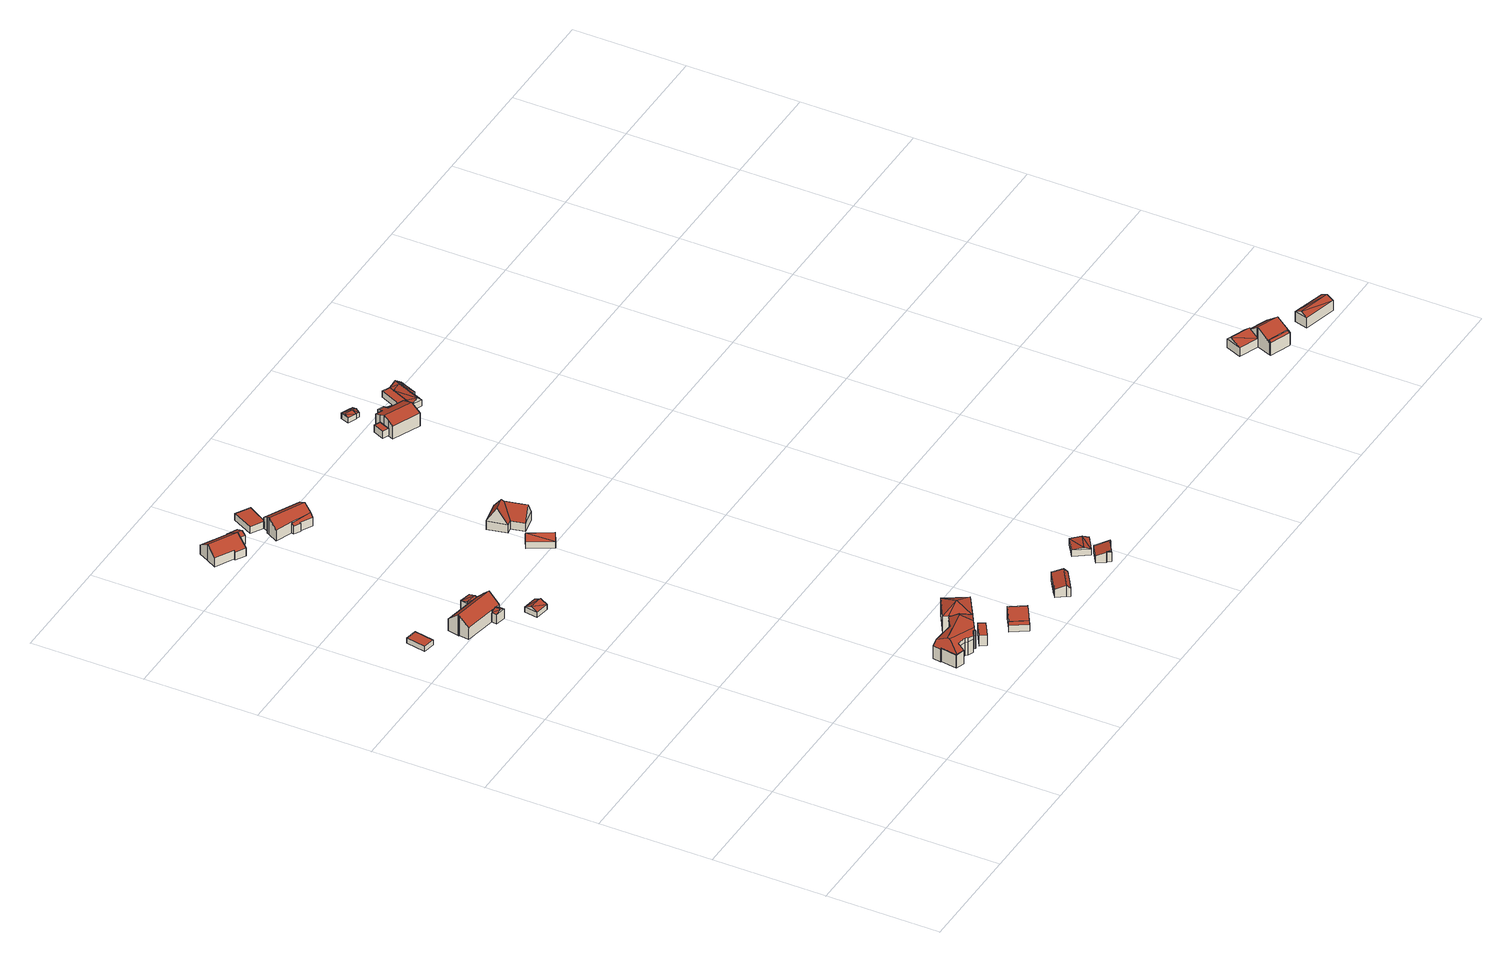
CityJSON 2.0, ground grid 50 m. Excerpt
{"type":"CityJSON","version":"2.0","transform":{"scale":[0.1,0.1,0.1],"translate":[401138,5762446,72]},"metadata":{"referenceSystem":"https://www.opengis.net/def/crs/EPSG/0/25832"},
"CityObjects":{
"building1":{"type":"Building","attributes":{"Gemeindeschluessel":"05515000","Geometrietyp2DReferenz":"3000","function":"31001_2460","roofType":"1000","measuredHeight":2.4},"geometry":[{"type":"Solid","lod":"2","boundaries":[[[[0,1,2,3]],[[4,5,1,0]],[[6,7,5,4]],[[3,2,7,6]],[[4,0,3,6]],[[1,5,7,2]]]],"semantics":{"surfaces":[{"type":"WallSurface"},{"type":"RoofSurface"},{"type":"GroundSurface"}],"values":[[0,0,0,0,1,2]]}}]},
"building2":{"type":"Building","attributes":{"Gemeindeschluessel":"05515000","Geometrietyp2DReferenz":"3000","function":"31001_1000"},"address":[{"country":"Germany","locality":"Münster","thoroughfareNumber":"54","thoroughfareName":"Hochherzweg"}],"children":["building2-1","building2-2","building2-3"]},
"building2-1":{"type":"BuildingPart","attributes":{"roofType":"3100","measuredHeight":5.87},"parents":["building2"],"geometry":[{"type":"Solid","lod":"2","boundaries":[[[[8,9,10,11]],[[12,13,9,8]],[[14,15,13,12]],[[8,16,12]],[[8,11,17,18]],[[18,16,8]],[[16,18,19,14]],[[14,12,16]],[[9,13,15,10]],[[15,14,11,10]],[[18,17,19]],[[19,17,11,14]]]],"semantics":{"surfaces":[{"type":"WallSurface"},{"type":"RoofSurface"},{"type":"GroundSurface"},{"type":"ClosureSurface"}],"values":[[0,0,0,0,1,1,1,1,2,3,0,3]]}}]},
"building2-2":{"type":"BuildingPart","attributes":{"roofType":"3100","measuredHeight":9.8},"parents":["building2"],"geometry":[{"type":"Solid","lod":"2","boundaries":[[[[20,21,22,23]],[[24,25,21,20]],[[26,27,25,24]],[[28,29,27,26]],[[30,31,32,29,28]],[[33,34,35,36,37]],[[38,39,34,33]],[[40,41,39,38]],[[42,11,10,41,40]],[[23,22,15,14,43]],[[38,33,37,30,28,26,40]],[[24,20,23,43,19,17,42,40,26]],[[21,25,27,29,32,35,34,39,41,10,15,22]],[[36,31,30,37]],[[35,32,31,36]],[[19,43,14]],[[11,42,17]],[[15,10,11,14]],[[11,17,19,14]]]],"semantics":{"surfaces":[{"type":"WallSurface"},{"type":"RoofSurface"},{"type":"GroundSurface"},{"type":"ClosureSurface"}],"values":[[0,0,0,0,0,0,0,0,0,0,1,1,2,0,3,0,0,3,3]]}}]},
"building2-3":{"type":"BuildingPart","attributes":{"roofType":"3100","measuredHeight":5.33},"parents":["building2"],"geometry":[{"type":"Solid","lod":"2","boundaries":[[[[44,45,46,47]],[[36,35,45,44]],[[47,46,32,31]],[[44,48,36]],[[31,49,47]],[[48,44,47]],[[47,49,48]],[[36,48,49]],[[49,31,36]],[[45,35,32,46]],[[35,36,31,32]]]],"semantics":{"surfaces":[{"type":"WallSurface"},{"type":"RoofSurface"},{"type":"GroundSurface"},{"type":"ClosureSurface"}],"values":[[0,0,0,0,0,1,1,1,1,2,3]]}}]},
"building3":{"type":"Building","attributes":{"Gemeindeschluessel":"05515000","Geometrietyp2DReferenz":"3000","function":"31001_1310","roofType":"3100","measuredHeight":4},"geometry":[{"type":"Solid","lod":"2","boundaries":[[[[50,51,52,53]],[[54,55,51,50]],[[56,57,55,54]],[[53,52,57,56]],[[50,58,54]],[[56,59,53]],[[58,50,53]],[[53,59,58]],[[54,58,59]],[[59,56,54]],[[51,55,57,52]]]],"semantics":{"surfaces":[{"type":"WallSurface"},{"type":"RoofSurface"},{"type":"GroundSurface"}],"values":[[0,0,0,0,0,0,1,1,1,1,2]]}}]},
"building4":{"type":"Building","attributes":{"Gemeindeschluessel":"05515000","Geometrietyp2DReferenz":"3000","function":"31001_1000"},"address":[{"country":"Germany","locality":"Münster","thoroughfareNumber":"51","thoroughfareName":"Hochherzweg"}],"children":["building4-1","building4-2"]},
"building4-1":{"type":"BuildingPart","attributes":{"roofType":"3100","measuredHeight":7.62},"parents":["building4"],"geometry":[{"type":"Solid","lod":"2","boundaries":[[[[60,61,62,63]],[[64,65,61,60]],[[66,67,65,64]],[[68,69,70,67,66]],[[71,72,73,74,75]],[[76,77,72,71]],[[78,79,77,76]],[[63,62,79,78]],[[75,80,68,66,64,71]],[[60,63,78,76,71,64]],[[61,65,67,70,81,82,73,72,77,79,62]],[[69,68,80,83]],[[81,70,69,83]],[[84,83,80,75,74]],[[81,83,84,82]],[[73,82,84,74]]]],"semantics":{"surfaces":[{"type":"WallSurface"},{"type":"RoofSurface"},{"type":"GroundSurface"},{"type":"ClosureSurface"}],"values":[[0,0,0,0,0,0,0,0,1,1,2,0,3,0,3,3]]}}]},
"building4-2":{"type":"BuildingPart","attributes":{"roofType":"3100","measuredHeight":5.13},"parents":["building4"],"geometry":[{"type":"Solid","lod":"2","boundaries":[[[[85,86,70,69]],[[87,88,86,85]],[[89,90,88,87]],[[91,92,90,89]],[[74,73,92,91]],[[87,85,69,83,84,89]],[[74,91,89,84]],[[81,70,86,88,90,92,73,82]],[[81,82,84,83]],[[81,83,69,70]],[[74,84,82,73]]]],"semantics":{"surfaces":[{"type":"WallSurface"},{"type":"RoofSurface"},{"type":"GroundSurface"},{"type":"ClosureSurface"}],"values":[[0,0,0,0,0,1,1,2,3,3,3]]}}]},
"building5":{"type":"Building","attributes":{"Gemeindeschluessel":"05515000","Geometrietyp2DReferenz":"3000","function":"31001_1000","roofType":"5000","measuredHeight":9.74},"address":[{"country":"Germany","locality":"Münster","thoroughfareNumber":"32","thoroughfareName":"Hochherzweg"}],"geometry":[{"type":"Solid","lod":"2","boundaries":[[[[93,94,95,96]],[[97,98,94,93]],[[99,100,98,97]],[[101,102,100,99]],[[103,104,102,101]],[[105,106,104,103]],[[107,108,106,105]],[[109,110,108,107]],[[111,112,110,109]],[[113,114,112,111]],[[115,116,114,113]],[[117,118,116,115]],[[119,120,118,117]],[[121,122,120,119]],[[123,124,122,121]],[[125,126,124,123]],[[127,128,126,125]],[[129,130,128,127]],[[131,132,130,129]],[[133,134,132,131]],[[96,95,134,133]],[[135,136,127,125,137,138,139,140]],[[141,142,143,144,136,135,145]],[[146,141,145,147]],[[148,149,150,151,152,153,140,139,154,155,156,157,158]],[[147,145,135,140,153]],[[158,157,111,109]],[[157,156,113,111]],[[156,155,115,113]],[[155,154,117,115]],[[154,139,119,117]],[[152,151,101,99]],[[146,147,153,152,99,97]],[[151,150,103,101]],[[150,149,105,103]],[[149,148,107,105]],[[148,158,109,107]],[[141,146,97,93]],[[143,142,96,133]],[[144,143,133,131]],[[142,141,93,96]],[[139,138,121,119]],[[138,137,123,121]],[[137,125,123]],[[136,129,127]],[[136,144,131,129]],[[94,98,100,102,104,106,108,110,112,114,116,118,120,122,124,126,128,130,132,134,95]]]],"semantics":{"surfaces":[{"type":"WallSurface"},{"type":"RoofSurface"},{"type":"GroundSurface"}],"values":[[0,0,0,0,0,0,0,0,0,0,0,0,0,0,0,0,0,0,0,0,0,1,1,1,1,1,0,0,0,0,0,0,0,0,0,0,0,0,0,0,0,0,0,0,0,0,2]]}}]},
"building6":{"type":"Building","attributes":{"Gemeindeschluessel":"05515000","Geometrietyp2DReferenz":"3000","function":"31001_2740","roofType":"1000","measuredHeight":4.99},"geometry":[{"type":"Solid","lod":"2","boundaries":[[[[159,160,161,162]],[[163,164,160,159]],[[165,166,164,163]],[[162,161,166,165]],[[163,159,162,165]],[[160,164,166,161]]]],"semantics":{"surfaces":[{"type":"WallSurface"},{"type":"RoofSurface"},{"type":"GroundSurface"}],"values":[[0,0,0,0,1,2]]}}]},
"building7":{"type":"Building","attributes":{"Gemeindeschluessel":"05515000","Geometrietyp2DReferenz":"3000","function":"31001_2460","roofType":"1000","measuredHeight":3.24},"geometry":[{"type":"Solid","lod":"2","boundaries":[[[[167,168,169,170]],[[171,172,168,167]],[[173,174,172,171]],[[175,176,174,173]],[[170,169,176,175]],[[173,171,167,170,175]],[[168,172,174,176,169]]]],"semantics":{"surfaces":[{"type":"WallSurface"},{"type":"RoofSurface"},{"type":"GroundSurface"}],"values":[[0,0,0,0,0,1,2]]}}]},
"building8":{"type":"Building","attributes":{"Gemeindeschluessel":"05515000","Geometrietyp2DReferenz":"3000","function":"31001_1000"},"address":[{"country":"Germany","locality":"Münster","thoroughfareNumber":"53","thoroughfareName":"Hochherzweg"}],"children":["building8-1","building8-2"]},
"building8-1":{"type":"BuildingPart","attributes":{"roofType":"2100","measuredHeight":5.45},"parents":["building8"],"geometry":[{"type":"Solid","lod":"2","boundaries":[[[[177,178,179,180]],[[181,182,178,177]],[[183,184,182,181]],[[185,186,184,183]],[[187,188,186,185]],[[183,181,177,180,187,185]],[[179,178,182,184,186,188]],[[188,187,180,179]]]],"semantics":{"surfaces":[{"type":"WallSurface"},{"type":"RoofSurface"},{"type":"GroundSurface"},{"type":"ClosureSurface"}],"values":[[0,0,0,0,0,1,2,3]]}}]},
"building8-2":{"type":"BuildingPart","attributes":{"roofType":"3100","measuredHeight":8},"parents":["building8"],"geometry":[{"type":"Solid","lod":"2","boundaries":[[[[189,190,191,192]],[[193,194,190,189]],[[195,196,194,193]],[[197,198,196,195]],[[199,200,198,197]],[[201,202,200,199]],[[203,204,202,201]],[[205,180,179,204,203]],[[192,191,188,187,206]],[[201,199,197,195,193,189,203]],[[192,206,205,203,189]],[[190,194,196,198,200,202,204,179,188,191]],[[187,180,205,206]],[[188,179,180,187]]]],"semantics":{"surfaces":[{"type":"WallSurface"},{"type":"RoofSurface"},{"type":"GroundSurface"},{"type":"ClosureSurface"}],"values":[[0,0,0,0,0,0,0,0,0,1,1,2,0,3]]}}]},
"building9":{"type":"Building","attributes":{"Gemeindeschluessel":"05515000","Geometrietyp2DReferenz":"3000","function":"31001_1000","roofType":"5000","measuredHeight":11.17},"geometry":[{"type":"MultiSurface","lod":"2","boundaries":[[[207,208,134,209]],[[210,211,208,207]],[[212,98,213,214]],[[215,95,98,212]],[[209,134,95,215]],[[215,216,217]],[[218,209,215]],[[215,217,218]],[[217,219,210]],[[218,217,210]],[[210,207,218]],[[219,217,214]],[[212,214,217]],[[217,216,212]],[[209,218,207]],[[212,216,215]],[[208,211,213,98,95,134]],[[219,214,213,211,210]],[[214,219,210]]],"semantics":{"surfaces":[{"type":"WallSurface"},{"type":"RoofSurface"},{"type":"GroundSurface"},{"type":"ClosureSurface"}],"values":[0,0,0,0,0,1,1,1,1,1,1,1,1,1,0,0,2,0,3]}}]},
"building10":{"type":"Building","attributes":{"Gemeindeschluessel":"05515000","Geometrietyp2DReferenz":"3000","function":"51009_1610","roofType":"2100","measuredHeight":3.58},"geometry":[{"type":"Solid","lod":"2","boundaries":[[[[220,221,222,223]],[[224,225,221,220]],[[226,227,225,224]],[[223,222,227,226]],[[224,220,223,226]],[[221,225,227,222]]]],"semantics":{"surfaces":[{"type":"WallSurface"},{"type":"RoofSurface"},{"type":"GroundSurface"}],"values":[[0,0,0,0,1,2]]}}]},
"building11":{"type":"Building","attributes":{"Gemeindeschluessel":"05515000","Geometrietyp2DReferenz":"3000","function":"31001_2460","roofType":"2100","measuredHeight":5.44},"geometry":[{"type":"Solid","lod":"2","boundaries":[[[[228,229,230,220]],[[231,232,229,228]],[[224,233,232,231]],[[220,230,233,224]],[[231,228,220,224]],[[229,232,233,230]]]],"semantics":{"surfaces":[{"type":"WallSurface"},{"type":"RoofSurface"},{"type":"GroundSurface"}],"values":[[0,0,0,0,1,2]]}}]},
"building12":{"type":"Building","attributes":{"Gemeindeschluessel":"05515000","Geometrietyp2DReferenz":"3000","function":"31001_2460","roofType":"3100","measuredHeight":5.69},"geometry":[{"type":"Solid","lod":"2","boundaries":[[[[234,235,236,237]],[[238,239,235,234]],[[240,241,239,238]],[[237,236,241,240]],[[234,242,238]],[[240,243,237]],[[242,234,237]],[[237,243,242]],[[238,242,243]],[[243,240,238]],[[235,239,241,236]]]],"semantics":{"surfaces":[{"type":"WallSurface"},{"type":"RoofSurface"},{"type":"GroundSurface"}],"values":[[0,0,0,0,0,0,1,1,1,1,2]]}}]},
"building13":{"type":"Building","attributes":{"Gemeindeschluessel":"05515000","Geometrietyp2DReferenz":"3000","function":"31001_1000","roofType":"5000","measuredHeight":11.02},"address":[{"country":"Germany","locality":"Münster","thoroughfareNumber":"58","thoroughfareName":"Hochherzweg"}],"geometry":[{"type":"Solid","lod":"2","boundaries":[[[[244,245,246,247]],[[248,249,245,244]],[[250,251,249,248]],[[252,253,251,250]],[[254,255,253,252]],[[247,246,255,254]],[[256,254,252,257]],[[252,250,257]],[[256,257,250,248,258]],[[258,248,244,259]],[[244,247,259]],[[258,259,247,254,256]],[[245,249,251,253,255,246]]]],"semantics":{"surfaces":[{"type":"WallSurface"},{"type":"RoofSurface"},{"type":"GroundSurface"}],"values":[[0,0,0,0,0,0,1,0,1,1,0,1,2]]}}]},
"building14":{"type":"Building","attributes":{"Gemeindeschluessel":"05515000","Geometrietyp2DReferenz":"3000","function":"31001_2460","roofType":"3100","measuredHeight":5.34},"geometry":[{"type":"Solid","lod":"2","boundaries":[[[[260,261,262,263]],[[264,265,261,260]],[[266,267,265,264]],[[268,269,267,266]],[[270,271,269,268]],[[272,273,271,270]],[[274,275,273,272]],[[276,277,275,274]],[[278,279,277,276]],[[263,262,279,278]],[[272,270,268,266,264,274]],[[260,263,278,276,274,264]],[[261,265,267,269,271,273,275,277,279,262]]]],"semantics":{"surfaces":[{"type":"WallSurface"},{"type":"RoofSurface"},{"type":"GroundSurface"}],"values":[[0,0,0,0,0,0,0,0,0,0,1,1,2]]}}]},
"building15":{"type":"Building","attributes":{"Gemeindeschluessel":"05515000","Geometrietyp2DReferenz":"3000","function":"51009_1610","roofType":"1000","measuredHeight":4.53},"geometry":[{"type":"Solid","lod":"2","boundaries":[[[[280,281,282,283]],[[284,285,281,280]],[[286,287,285,284]],[[283,282,287,286]],[[284,280,283,286]],[[281,285,287,282]]]],"semantics":{"surfaces":[{"type":"WallSurface"},{"type":"RoofSurface"},{"type":"GroundSurface"}],"values":[[0,0,0,0,1,2]]}}]},
"building16":{"type":"Building","attributes":{"Gemeindeschluessel":"05515000","Geometrietyp2DReferenz":"3000","function":"31001_1000","roofType":"2100","measuredHeight":5.55},"geometry":[{"type":"Solid","lod":"2","boundaries":[[[[288,289,290,291]],[[292,293,289,288]],[[294,295,293,292]],[[296,297,295,294]],[[298,299,297,296]],[[300,301,299,298]],[[302,303,301,300]],[[291,290,303,302]],[[300,298,296,294,292,288,291,302]],[[289,293,295,297,299,301,303,290]]]],"semantics":{"surfaces":[{"type":"WallSurface"},{"type":"RoofSurface"},{"type":"GroundSurface"}],"values":[[0,0,0,0,0,0,0,0,1,2]]}}]},
"building17":{"type":"Building","attributes":{"Gemeindeschluessel":"05515000","Geometrietyp2DReferenz":"3000","function":"31001_2460","roofType":"3100","measuredHeight":3.81},"geometry":[{"type":"Solid","lod":"2","boundaries":[[[[304,305,306,307]],[[308,309,305,304]],[[310,311,309,308]],[[307,306,311,310]],[[304,312,308]],[[310,313,307]],[[304,307,313]],[[313,312,304]],[[312,313,310]],[[310,308,312]],[[305,309,311,306]]]],"semantics":{"surfaces":[{"type":"WallSurface"},{"type":"RoofSurface"},{"type":"GroundSurface"}],"values":[[0,0,0,0,0,0,1,1,1,1,2]]}}]},
"building18":{"type":"Building","attributes":{"Gemeindeschluessel":"05515000","Geometrietyp2DReferenz":"3000","function":"51009_1610","roofType":"1000","measuredHeight":3.44},"geometry":[{"type":"Solid","lod":"2","boundaries":[[[[314,315,316,317]],[[318,319,315,314]],[[320,321,319,318]],[[317,316,321,320]],[[318,314,317,320]],[[315,319,321,316]]]],"semantics":{"surfaces":[{"type":"WallSurface"},{"type":"RoofSurface"},{"type":"GroundSurface"}],"values":[[0,0,0,0,1,2]]}}]},
"building19":{"type":"Building","attributes":{"Gemeindeschluessel":"05515000","Geometrietyp2DReferenz":"3000","function":"31001_1310","roofType":"3100","measuredHeight":3.21},"geometry":[{"type":"Solid","lod":"2","boundaries":[[[[322,323,324,325]],[[326,327,323,322]],[[328,329,327,326]],[[325,324,329,328]],[[322,330,326]],[[328,331,325]],[[330,322,325]],[[325,331,330]],[[326,330,331]],[[331,328,326]],[[323,327,329,324]]]],"semantics":{"surfaces":[{"type":"WallSurface"},{"type":"RoofSurface"},{"type":"GroundSurface"}],"values":[[0,0,0,0,0,0,1,1,1,1,2]]}}]},
"building20":{"type":"Building","attributes":{"Gemeindeschluessel":"05515000","Geometrietyp2DReferenz":"3000","function":"31001_1000","roofType":"3100","measuredHeight":8.26},"address":[{"country":"Germany","locality":"Münster","thoroughfareNumber":"59","thoroughfareName":"Hochherzweg"}],"geometry":[{"type":"Solid","lod":"2","boundaries":[[[[332,333,334,335]],[[336,337,333,332]],[[338,339,337,336]],[[340,341,339,338]],[[342,343,341,340]],[[344,345,343,342]],[[346,347,345,344]],[[348,349,347,346]],[[350,351,349,348]],[[352,353,351,350]],[[354,355,353,352]],[[356,357,355,354]],[[335,334,357,356]],[[350,348,346,344,352]],[[342,340,338,336,332,335,356,354,352,344]],[[333,337,339,341,343,345,347,349,351,353,355,357,334]]]],"semantics":{"surfaces":[{"type":"WallSurface"},{"type":"RoofSurface"},{"type":"GroundSurface"}],"values":[[0,0,0,0,0,0,0,0,0,0,0,0,0,1,1,2]]}}]},
"building21":{"type":"Building","attributes":{"Gemeindeschluessel":"05515000","Geometrietyp2DReferenz":"3000","function":"51009_1610","roofType":"3100","measuredHeight":2.9},"geometry":[{"type":"Solid","lod":"2","boundaries":[[[[358,359,360,322]],[[361,362,359,358]],[[326,363,362,361]],[[322,360,363,326]],[[358,364,361]],[[326,365,322]],[[364,358,322]],[[322,365,364]],[[361,364,365]],[[365,326,361]],[[359,362,363,360]]]],"semantics":{"surfaces":[{"type":"WallSurface"},{"type":"RoofSurface"},{"type":"GroundSurface"}],"values":[[0,0,0,0,0,0,1,1,1,1,2]]}}]},
"building22":{"type":"Building","attributes":{"Gemeindeschluessel":"05515000","Geometrietyp2DReferenz":"3000","function":"51009_1610","roofType":"2100","measuredHeight":5.86},"geometry":[{"type":"Solid","lod":"2","boundaries":[[[[366,367,368,369]],[[370,371,367,366]],[[372,373,371,370]],[[369,368,373,372]],[[370,366,369,372]],[[367,371,373,368]]]],"semantics":{"surfaces":[{"type":"WallSurface"},{"type":"RoofSurface"},{"type":"GroundSurface"}],"values":[[0,0,0,0,1,2]]}}]},
"building23":{"type":"Building","attributes":{"Gemeindeschluessel":"05515000","Geometrietyp2DReferenz":"3000","function":"31001_2460","roofType":"5000","measuredHeight":4.81},"geometry":[{"type":"Solid","lod":"2","boundaries":[[[[374,375,376,377]],[[378,379,375,374]],[[380,381,379,378]],[[382,383,381,380]],[[384,385,383,382]],[[386,387,385,384]],[[377,376,387,386]],[[388,389,374]],[[388,374,377]],[[377,386,388]],[[380,378,389]],[[382,380,389]],[[384,382,389]],[[389,388,384]],[[384,388,386]],[[374,389,378]],[[375,379,381,383,385,387,376]]]],"semantics":{"surfaces":[{"type":"WallSurface"},{"type":"RoofSurface"},{"type":"GroundSurface"}],"values":[[0,0,0,0,0,0,0,1,1,1,1,1,1,1,0,0,2]]}}]},
"building24":{"type":"Building","attributes":{"Gemeindeschluessel":"05515000","Geometrietyp2DReferenz":"3000","function":"51009_1610"},"children":["building24-1","building24-2"]},
"building24-1":{"type":"BuildingPart","attributes":{"roofType":"3100","measuredHeight":4.67},"parents":["building24"],"geometry":[{"type":"Solid","lod":"2","boundaries":[[[[390,391,392,393]],[[394,395,391,390]],[[393,392,396,397]],[[390,398,394]],[[397,399,393]],[[390,393,399]],[[399,398,390]],[[398,399,397]],[[397,394,398]],[[391,395,396,392]],[[395,394,397,396]]]],"semantics":{"surfaces":[{"type":"WallSurface"},{"type":"RoofSurface"},{"type":"GroundSurface"},{"type":"ClosureSurface"}],"values":[[0,0,0,0,0,1,1,1,1,2,3]]}}]},
"building24-2":{"type":"BuildingPart","attributes":{"roofType":"2100","measuredHeight":2.81},"parents":["building24"],"geometry":[{"type":"Solid","lod":"2","boundaries":[[[[400,401,402,403]],[[404,397,396,401,400]],[[377,405,395,394,374]],[[406,407,405,377]],[[403,402,407,406]],[[377,374,404,400,403,406]],[[401,396,395,405,407,402]],[[397,404,374,394]],[[395,396,397,394]]]],"semantics":{"surfaces":[{"type":"WallSurface"},{"type":"RoofSurface"},{"type":"GroundSurface"},{"type":"ClosureSurface"}],"values":[[0,0,0,0,0,1,2,0,3]]}}]},
"building25":{"type":"Building","attributes":{"Gemeindeschluessel":"05515000","Geometrietyp2DReferenz":"3000","function":"51009_1610","roofType":"2100","measuredHeight":6.79},"geometry":[{"type":"Solid","lod":"2","boundaries":[[[[408,409,410,411]],[[412,413,409,408]],[[414,415,413,412]],[[411,410,415,414]],[[412,408,411,414]],[[409,413,415,410]]]],"semantics":{"surfaces":[{"type":"WallSurface"},{"type":"RoofSurface"},{"type":"GroundSurface"}],"values":[[0,0,0,0,1,2]]}}]},
"building26":{"type":"Building","attributes":{"Gemeindeschluessel":"05515000","Geometrietyp2DReferenz":"3000","function":"31001_1000"},"address":[{"country":"Germany","locality":"Münster","thoroughfareNumber":"23","thoroughfareName":"Isingholtweg"}],"children":["building26-1","building26-2"]},
"building26-1":{"type":"BuildingPart","attributes":{"roofType":"3100","measuredHeight":9.26},"parents":["building26"],"geometry":[{"type":"Solid","lod":"2","boundaries":[[[[414,416,417,411]],[[418,419,416,414]],[[420,421,419,418]],[[422,423,421,420]],[[424,425,426,427,423,422]],[[428,429,430,431]],[[432,433,429,428]],[[434,435,433,432]],[[436,437,435,434]],[[411,417,437,436]],[[428,431,438,424,432]],[[422,420,418,414,411,436,434,432,424]],[[416,419,421,423,427,430,429,433,435,437,417]],[[425,424,438]],[[426,431,430,427]],[[426,425,438,431]]]],"semantics":{"surfaces":[{"type":"WallSurface"},{"type":"RoofSurface"},{"type":"GroundSurface"},{"type":"ClosureSurface"}],"values":[[0,0,0,0,0,0,0,0,0,0,1,1,2,0,3,3]]}}]},
"building26-2":{"type":"BuildingPart","attributes":{"roofType":"3100","measuredHeight":6.38},"parents":["building26"],"geometry":[{"type":"Solid","lod":"2","boundaries":[[[[439,440,441,442]],[[443,444,440,439]],[[431,430,444,443]],[[442,441,423,445]],[[425,438,446,447,445]],[[442,445,447]],[[448,443,439,446]],[[447,446,439]],[[448,431,443]],[[447,439,442]],[[440,444,430,427,423,441]],[[427,426,445,423]],[[430,431,426,427]],[[448,446,438,431]],[[425,445,426]],[[438,425,426,431]]]],"semantics":{"surfaces":[{"type":"WallSurface"},{"type":"RoofSurface"},{"type":"GroundSurface"},{"type":"ClosureSurface"}],"values":[[0,0,0,0,1,1,1,1,0,0,2,3,3,0,0,3]]}}]},
"building27":{"type":"Building","attributes":{"Gemeindeschluessel":"05515000","Geometrietyp2DReferenz":"3000","function":"31001_2460","roofType":"3100","measuredHeight":6.32},"geometry":[{"type":"Solid","lod":"2","boundaries":[[[[449,450,451,452]],[[453,454,450,449]],[[455,456,454,453]],[[452,451,456,455]],[[449,457,453]],[[455,458,452]],[[452,458,457]],[[457,449,452]],[[458,455,453]],[[453,457,458]],[[450,454,456,451]]]],"semantics":{"surfaces":[{"type":"WallSurface"},{"type":"RoofSurface"},{"type":"GroundSurface"}],"values":[[0,0,0,0,0,0,1,1,1,1,2]]}}]}
},
"vertices":[
[4,2031,174],[4,2031,150],[56,2022,150],[56,2022,174],[19,2118,174],[19,2118,150],[72,2109,174],[72,2109,150],
[335,1857,197],[335,1857,153],[339,1882,153],[339,1882,197],[288,1866,197],[288,1866,153],[292,1890,197],[292,1890,153],[311,1861,211],[320,1885,209],[316,1886,211],[311,1887,209],
[155,1959,247],[155,1959,153],[148,1915,153],[148,1915,209],[152,1960,247],[152,1960,153],[153,1964,251],[153,1964,153],[162,2012,209],[162,2012,153],[295,1989,209],[295,1989,198],[295,1989,153],[344,1961,225],[344,1961,153],[347,1980,153],[347,1980,198],[347,1980,209],[353,1959,225],[353,1959,153],[348,1930,251],[348,1930,153],[339,1882,209],[292,1890,209],
[355,2023,198],[355,2023,153],[304,2032,153],[304,2032,198],[350,1994,206],[298,2003,206],
[476,1799,174],[476,1799,150],[412,1808,150],[412,1808,174],[467,1739,174],[467,1739,150],[404,1748,174],[404,1748,150],[471,1769,190],[408,1778,190],
[102,3007,197],[102,3007,154],[181,2964,154],[181,2964,197],[126,3051,230],[126,3051,154],[150,3096,197],[150,3096,154],[264,3034,197],[264,3034,195],[264,3034,154],[249,2985,230],[249,2985,154],[252,2990,154],[252,2990,195],[252,2990,226],[221,2933,192],[221,2933,154],[177,2957,192],[177,2957,154],[273,3030,197],[273,3030,154],[262,3010,154],[273,3030,195],[262,3010,205],
[269,3043,191],[269,3043,154],[313,3020,191],[313,3020,154],[298,2991,205],[298,2991,154],[287,2971,195],[287,2971,154],
[1183,306,130],[1183,306,68],[1162,340,68],[1162,340,130],[1211,262,130],[1211,262,68],[1120,206,130],[1120,206,68],[1122,202,130],[1122,202,68],[1119,200,130],[1119,200,68],[1117,204,130],[1117,204,68],[1113,210,130],[1113,210,68],[1094,197,130],[1094,197,68],[1070,206,130],[1070,206,68],[1062,216,130],[1062,216,68],[1020,224,130],[1020,224,68],[1010,194,130],[1010,194,68],[973,206,130],[973,206,68],[973,207,130],[973,207,68],[983,279,130],[983,279,68],[979,279,130],[979,279,68],[984,315,130],[984,315,68],[1004,312,130],[1004,312,68],[1097,299,130],[1097,299,68],[1161,339,130],[1161,339,68],[1015,268,165],[1004,312,149],[983,279,133],[973,207,133],[973,206,134],[1013,257,165],[1183,306,158],[1162,340,145],[1161,339,145],[1097,299,157],[1179,303,158],[1211,262,150],[1170,237,158],[1113,210,157],[1117,204,155],[1119,200,153],[1122,202,155],[1120,206,156],[1128,211,160],[1010,194,134],[1020,224,150],[1062,216,152],[1070,206,149],[1094,197,148],
[1158,169,119],[1158,169,69],[1225,211,69],[1225,211,119],[1141,195,119],[1141,195,69],[1209,238,119],[1209,238,69],
[399,3077,191],[399,3077,159],[350,2983,159],[350,2983,191],[462,3040,191],[462,3040,159],[410,2950,191],[410,2950,159],[406,2952,191],[406,2952,159],
[507,2790,201],[507,2790,160],[515,2805,160],[515,2805,215],[456,2818,201],[456,2818,160],[454,2815,198],[454,2815,160],[425,2831,198],[425,2831,160],[427,2842,207],[427,2842,160],
[378,2914,240],[378,2914,160],[355,2872,160],[355,2872,211],[383,2925,233],[383,2925,160],[390,2921,233],[390,2921,160],[406,2952,212],[406,2952,160],[410,2950,213],[410,2950,160],[552,2873,217],[552,2873,160],[533,2839,240],[533,2839,160],[515,2805,216],[427,2842,214],
[1148,359,149],[1148,359,68],[1161,339,149],[1250,423,149],[1250,423,68],[1211,262,149],[1311,325,68],[1311,325,149],[1162,340,149],[1210,264,150],[1230,342,179],[1148,359,150],[1250,422,146],
[1291,146,106],[1291,146,70],[1274,135,70],[1274,135,101],[1334,78,106],[1334,78,70],[1317,67,101],[1317,67,70],
[1350,183,125],[1350,183,71],[1291,146,71],[1393,115,125],[1393,115,71],[1334,78,71],
[879,1922,181],[879,1922,150],[821,2022,150],[821,2022,181],[835,1897,181],[835,1897,150],[777,1997,181],[777,1997,150],[857,1909,207],[799,2009,207],
[864,2043,198],[864,2043,158],[940,2060,158],[940,2060,198],[851,2104,198],[851,2104,158],[824,2098,198],[824,2098,158],[805,2186,198],[805,2186,158],[908,2208,198],[908,2208,158],[873,2155,268],[815,2142,268],[881,2150,259],[902,2052,259],
[1601,37,99],[1601,37,60],[1619,49,60],[1619,49,99],[1593,49,113],[1593,49,60],[1566,88,99],[1566,88,60],[1584,100,99],[1584,100,60],[1583,101,99],[1583,101,60],[1658,152,99],[1658,152,60],[1685,112,113],[1685,112,60],[1694,99,98],[1694,99,60],[1620,48,98],[1620,48,60],
[1880,25,97],[1880,25,51],[1876,23,51],[1876,23,97],[1890,11,97],[1890,11,51],[1886,8,97],[1886,8,51],
[1880,25,96],[1880,25,47],[1890,11,47],[1890,11,102],[1876,23,96],[1876,23,47],[1852,59,81],[1852,59,47],[1909,98,81],[1909,98,47],[1945,44,103],[1945,44,47],[1937,38,103],[1937,38,47],[1935,41,102],[1935,41,47],
[1892,100,76],[1892,100,46],[1955,143,46],[1955,143,76],[1848,164,76],[1848,164,46],[1911,207,76],[1911,207,46],[1876,122,85],[1939,165,85],
[1155,2838,218],[1155,2838,184],[1127,2850,184],[1127,2850,218],[1134,2789,218],[1134,2789,184],[1106,2801,218],[1106,2801,184],
[1179,2986,214],[1179,2986,189],[1141,3001,189],[1141,3001,214],[1164,2948,214],[1164,2948,189],[1126,2963,214],[1126,2963,189],[1172,2967,221],[1134,2982,221],
[1204,2874,234],[1204,2874,182],[1194,2850,182],[1194,2850,244],[1232,2862,234],[1232,2862,182],[1221,2838,244],[1221,2838,182],[1235,2832,244],[1235,2832,182],[1292,2808,244],[1292,2808,182],[1270,2760,265],[1270,2760,182],[1249,2712,244],[1249,2712,182],[1124,2766,244],[1124,2766,182],[1134,2789,254],[1134,2789,182],[1145,2814,265],[1145,2814,182],[1155,2838,254],[1155,2838,182],[1165,2862,244],[1165,2862,182],
[1194,2980,214],[1194,2980,191],[1179,2986,191],[1179,2942,214],[1179,2942,191],[1164,2948,191],[1187,2961,220],[1172,2967,220],
[1235,2832,248],[1235,2832,189],[1245,2856,189],[1245,2856,227],[1221,2838,247],[1221,2838,189],[1232,2862,227],[1232,2862,189],
[1366,2889,214],[1366,2889,186],[1334,2818,186],[1334,2818,214],[1418,2865,214],[1418,2865,186],[1395,2813,214],[1395,2813,186],[1386,2817,214],[1386,2817,186],[1363,2765,214],[1363,2765,186],[1319,2784,214],[1319,2784,186],[1343,2773,234],[1390,2878,234],
[1418,2865,213],[1418,2865,187],[1429,2890,187],[1429,2890,213],[1366,2889,213],[1366,2889,187],[1377,2914,187],[1377,2914,213],[1392,2877,234],[1403,2902,234],
[1376,2912,214],[1376,2912,187],[1340,2927,187],[1340,2927,215],[1377,2914,214],[1334,2818,187],[1299,2834,215],[1299,2834,187],
[3495,77,70],[3495,77,10],[3499,89,10],[3499,89,78],[3404,112,70],[3404,112,10],[3408,124,78],[3408,124,10],
[3408,124,13],[3499,89,13],[3404,112,72],[3404,112,13],[3400,114,72],[3400,114,13],[3426,180,105],[3426,180,13],[3427,183,106],[3427,183,56],[3427,183,55],[3427,183,13],[3547,203,55],[3547,203,13],[3449,241,13],[3449,241,55],[3525,145,106],[3525,145,13],[3498,76,72],[3498,76,13],[3495,77,72],[3495,77,13],[3441,219,74],
[3365,284,55],[3365,284,13],[3337,214,13],[3337,214,55],[3453,250,55],[3453,250,13],[3426,180,55],[3444,226,77],[3355,260,77],[3449,241,64],
[3631,74,56],[3631,74,7],[3777,36,7],[3777,36,56],[3646,132,56],[3646,132,7],[3792,94,56],[3792,94,7],[3639,103,70],[3784,65,70]
]}
